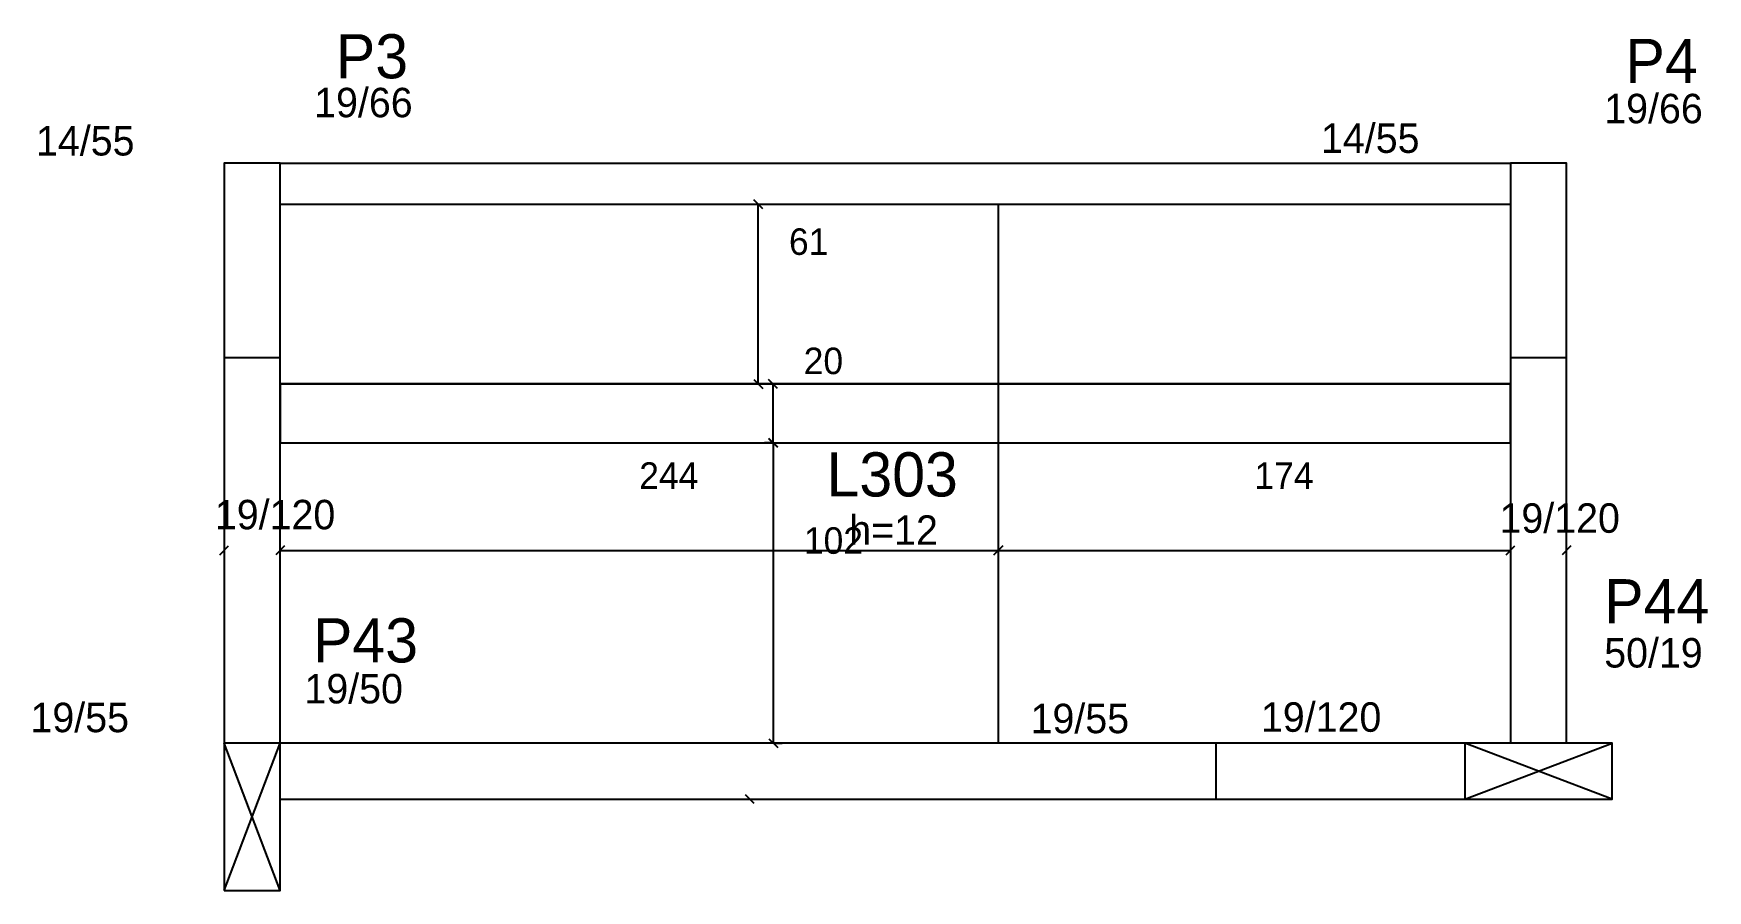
# Model space of a CAD drawing. Header units: metres. Extents: x 3520 to 4089, y 2561 to 2852.
import ezdxf

# ---------------------------------------------------------------- set-up
doc = ezdxf.new("R2010")
doc.units = ezdxf.units.M

msp = doc.modelspace()

# ---------------------------------------------------------------- linework, layer by layer
at = {"layer": '1', "color": 1}
for p, q in [((3585.07, 2560.94), (3604.07, 2610.94)), ((3604.07, 2560.94), (3585.07, 2610.94)), ((4056.57, 2591.94), (4006.57, 2610.94)), ((4006.57, 2591.94), (4056.57, 2610.94))]:
    msp.add_line(p, q, dxfattribs=at)
at = {"layer": '3', "color": 3}
for p, q in [((3604.07, 2807.94), (4022.07, 2807.94)), ((3604.07, 2793.94), (4022.07, 2793.94)), ((3922.07, 2591.94), (3922.07, 2610.94))]:
    msp.add_line(p, q, dxfattribs=at)
for points in [[(3585.07, 2741.94), (3585.07, 2610.94)], [(3604.07, 2610.94), (3604.07, 2741.94)], [(4022.07, 2741.94), (4022.07, 2610.94)], [(4041.07, 2610.94), (4041.07, 2741.94)], [(4006.57, 2610.94), (3604.07, 2610.94)], [(3604.07, 2591.94), (4006.57, 2591.94)]]:
    msp.add_lwpolyline(points, dxfattribs=at)
at = {"layer": '7', "color": 7}
for points in [[(3585.07, 2741.94), (3604.07, 2741.94), (3604.07, 2807.94), (3585.07, 2807.94), (3585.07, 2741.94)], [(4022.07, 2741.94), (4041.07, 2741.94), (4041.07, 2807.94), (4022.07, 2807.94), (4022.07, 2741.94)], [(3585.07, 2560.94), (3604.07, 2560.94), (3604.07, 2610.94), (3585.07, 2610.94), (3585.07, 2560.94)], [(4006.57, 2591.94), (4056.57, 2591.94), (4056.57, 2610.94), (4006.57, 2610.94), (4006.57, 2591.94)]]:
    msp.add_lwpolyline(points, dxfattribs=at)
at = {"layer": 'Hachura', "color": 251}
msp.add_lwpolyline([(3604.07, 2712.94), (4022.07, 2712.94), (4022.07, 2732.94), (3604.07, 2732.94), (3604.07, 2712.94)], dxfattribs=at)
at = {"layer": 'Painéis'}
for p, q in [((3768.02, 2792.44), (3765.02, 2795.44)), ((3765.02, 2734.44), (3768.02, 2731.44)), ((3773.03, 2731.44), (3770.03, 2734.44)), ((3770.03, 2714.44), (3773.03, 2711.44)), ((3773.1, 2711.44), (3770.1, 2714.44)), ((3583.57, 2674.94), (3586.57, 2677.94)), ((3605.57, 2677.94), (3602.57, 2674.94)), ((3849.57, 2677.94), (3846.57, 2674.94)), ((3846.57, 2674.94), (3849.57, 2677.94)), ((4020.57, 2674.94), (4023.57, 2677.94)), ((4042.57, 2677.94), (4039.57, 2674.94)), ((3770.1, 2612.44), (3773.1, 2609.44)), ((3765.12, 2590.44), (3762.12, 2593.44))]:
    msp.add_line(p, q, dxfattribs=at)
at = {"layer": 'Painéis', "color": 4}
for p, q in [((3766.52, 2732.94), (3766.52, 2793.94)), ((3771.53, 2712.94), (3771.53, 2732.94)), ((3770.98, 2712.94), (3768.6, 2712.94)), ((3769.52, 2712.94), (3774.53, 2712.94)), ((3771.6, 2712.94), (3771.6, 2610.94)), ((3604.07, 2676.44), (3848.07, 2676.44)), ((3848.07, 2676.44), (4022.07, 2676.44)), ((3771.9, 2610.94), (3774.6, 2610.94))]:
    msp.add_line(p, q, dxfattribs=at)
at = {"layer": 'Painéis', "color": 200}
for p, q in [((3848.07, 2610.94), (3848.07, 2793.94)), ((3604.07, 2732.94), (4022.07, 2732.94)), ((3604.07, 2712.94), (4022.07, 2712.94))]:
    msp.add_line(p, q, dxfattribs=at)

# ---------------------------------------------------------------- texts
at = {"layer": '3', "color": 3}
for s, p in [('19/66', (3615.63, 2823.49)), ('19/66', (4053.91, 2821.45)), ('14/55', (3521.13, 2810.5)), ('14/55', (3957.68, 2811.39)), ('19/120', (3581.91, 2683.58)), ('19/120', (4018.32, 2682.4)), ('h=12', (3797.41, 2678.32)), ('50/19', (4053.89, 2636.65)), ('19/50', (3612.33, 2624.46)), ('19/55', (3519.26, 2614.69)), ('19/55', (3859.02, 2614.35)), ('19/120', (3937.28, 2614.83))]:
    msp.add_text(s, height=10, dxfattribs=at).set_placement(p)
at = {"layer": '4', "color": 4}
for s, p in [('P3', (3623.01, 2836.7)), ('P4', (4061.11, 2835.1)), ('L303', (3789.69, 2694.72)), ('P44', (4053.89, 2651.65)), ('P43', (3615.24, 2638.37))]:
    msp.add_text(s, height=15, dxfattribs=at).set_placement(p)
at = {"layer": 'Painéis', "color": 240}
for s, p in [('61', (3776.93, 2776.76)), ('20', (3781.94, 2736.26)), ('244', (3726.07, 2697.32)), ('174', (3935.07, 2697.32)), ('102', (3782.01, 2675.26))]:
    msp.add_text(s, height=9, dxfattribs=at).set_placement(p)

doc.saveas('drawing.dxf')
